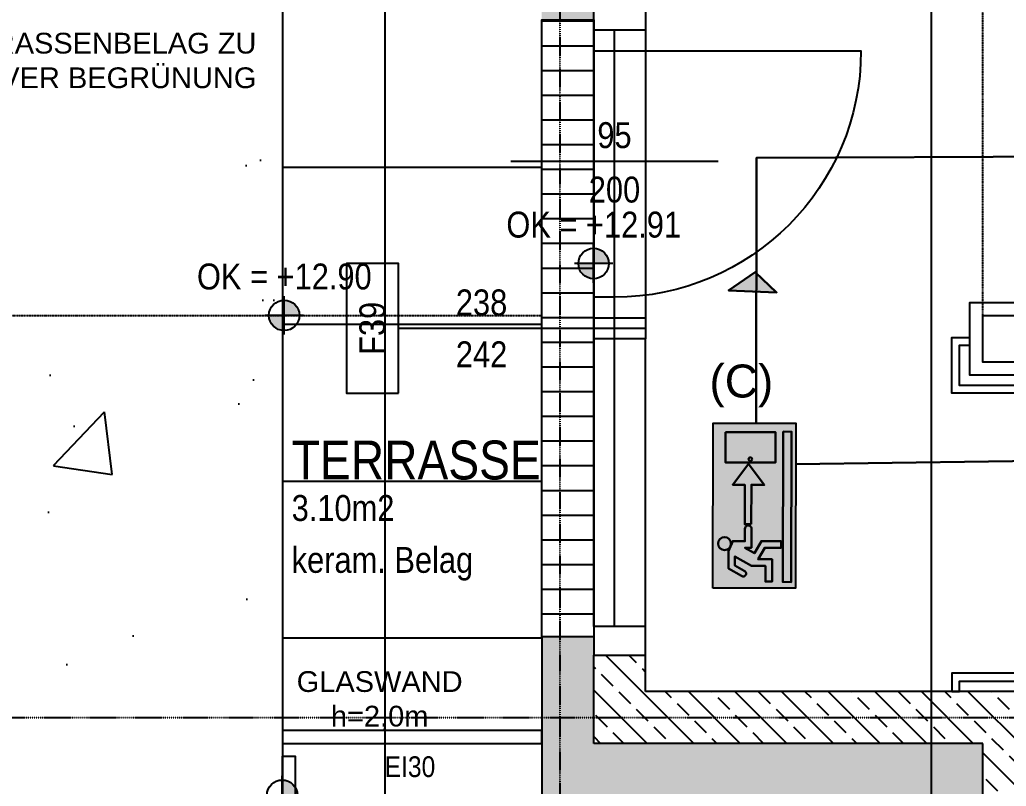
# Model space of a CAD drawing. Header units: millimetres. Extents: x -89828 to -25315, y -35442 to 69272.
# Drawn here: x -45807 to -42005, y 3564 to 6519 of the extents above; entities that cross this region are included whole.
import ezdxf
from ezdxf.enums import TextEntityAlignment as Align

# ---------------------------------------------------------------- set-up
doc = ezdxf.new("R2010")
doc.units = ezdxf.units.MM
for name, pattern in [('HIDDEN2', [0.1875, 0.125, -0.0625]), ('STRICHLINIE', [0.75, 0.5, -0.25]), ('STRICHPUNKT', [1, 0.5, -0.25, 0, -0.25])]:
    doc.linetypes.add(name, pattern=pattern)
for name, color, linetype in [('01-BFL-G00-L04-M0', 10, 'Continuous'), ('01-HID-G00-L04-ENTWÄSSERUNG', 8, 'HIDDEN2'), ('01-SYM-G00-L04-M0', 8, 'Continuous'), ('01-TXT---------M0', 1, 'Continuous'), ('01-TXT---------PP', 1, 'Continuous'), ('01-TXT-G00-L04-M0', 1, 'Continuous'), ('02-ANS-G00-L04-M0', 8, 'Continuous'), ('02-ANS-G00-L04-Rigol', 8, 'Continuous'), ('02-AXO-G00-L04-M0', 8, 'STRICHPUNKT'), ('02-DIM-G00-L04-ACHSEN', 8, 'Continuous'), ('02-FIL-G00-L04-GRÜN', 72, 'Continuous'), ('02-FIL-G00-L04-LILA', 223, 'Continuous'), ('02-FIL-G00-L04-PLATTENBELAG', 253, 'Continuous'), ('02-FIL-G00-L04-STB', 8, 'Continuous'), ('02-HID-G00-L04-M0', 8, 'HIDDEN2'), ('02-TWA-G00-L04-M0', 4, 'Continuous'), ('02-WDA-G00-L04-M0', 8, 'Continuous'), ('02-ZWA-G00-L04-M0', 2, 'Continuous'), ('04-STO-G00-L04-M0', 1, 'Continuous'), ('04-SYM-G00-L04-EP', 8, 'Continuous'), ('04-TXT---------EP', 8, 'Continuous'), ('04-TXT-G00-L04-M0', 8, 'Continuous'), ('04-TXT-G00-L04-POS', 8, 'Continuous'), ('05-SYM---------M0', 8, 'Continuous'), ('05-TXT---------PP', 8, 'Continuous'), ('05-TXT--------M0', 8, 'Continuous'), ('05-TXT-G00-L04-M0', 8, 'Continuous'), ('06-SYM-G00-L04-M0', 8, 'Continuous')]:
    doc.layers.add(name, color=color, linetype=linetype)
doc.styles.add('ARIAL', font='arial.ttf', dxfattribs={"width": 0.85})
doc.styles.get("Standard").update_dxf_attribs({"font": 'arial.ttf'})
doc.dimstyles.new('pp chromy&schneider', dxfattribs={"dimscale": 0.005, "dimtxt": 25, "dimasz": 10, "dimexe": 0, "dimexo": 0, "dimgap": 5, "dimtad": 1, "dimdec": 1, "dimlfac": 100, "dimrnd": 0.1, "dimzin": 9, "dimdsep": 46, "dimtxsty": 'ARIAL', "dimblk": 'c&s kote', "dimcen": 0, "dimse1": 1, "dimse2": 1, "dimclrd": 8, "dimclrt": 8, "dimadec": 0, "dimazin": 0, "dimtfac": 0.75, "dimtdec": 1, "dimtix": 1, "dimtmove": 2, "dimatfit": 0, "dimldrblk": 'NONE', "dimfxl": 1, "dimtolj": 1, "dimlwd": -1, "dimarcsym": 0})

# ---------------------------------------------------------------- blocks, each defined once
blk = doc.blocks.new('05-TXT')
at = {"layer": '05-TXT--------M0'}
blk.add_line((-0.4, 0), (0.4, 0), dxfattribs=at)
at = {"layer": '05-TXT--------M0', "color": 8, "style": 'ARIAL', "width": 0.85}
blk.add_attdef('BREITE', text='', height=0.1, dxfattribs=at).set_placement((0, 0.05), align=Align.CENTER)
blk.add_attdef('HÖHE', text='', height=0.1, rotation=360, dxfattribs=at).set_placement((0, -0.06), align=Align.TOP_CENTER)
blk = doc.blocks.new('04-TXT')
blk.add_line((0, 0), (0.9529, 0))
at = {"layer": '04-TXT---------EP', "color": 8, "style": 'ARIAL', "width": 0.85}
blk.add_attdef('WIDTH', text='', height=0.1, dxfattribs=at).set_placement((0.6322, 0.05), align=Align.CENTER)
blk.add_attdef('HEIGHT', text='', height=0.1, dxfattribs=at).set_placement((0.6322, -0.05), align=Align.TOP_CENTER)
blk = doc.blocks.new('01-HK1')
for p, q in [((-0.0005, -0.0742), (-0.0005, 0.0742)), ((0.0737, 0), (-0.0747, 0))]:
    blk.add_line(p, q)
blk.add_circle((-0.0005, 0), 0.0586)
for points in [[(-0.0005, 0.0586), (0.0409, 0.0414), (-0.0005, 0)], [(-0.0005, 0), (0.0581, 0), (0.0409, 0.0414)], [(-0.0591, 0), (-0.0419, -0.0414), (-0.0005, 0)], [(-0.0419, -0.0414), (-0.0005, -0.0586), (-0.0005, 0)]]:
    blk.add_solid(points)
at = {"layer": '01-TXT---------M0', "color": 8, "style": 'ARIAL', "width": 0.85}
blk.add_attdef('HEIGHT', text='', height=0.1, dxfattribs=at).set_placement((0, 0.2), align=Align.TOP_CENTER)
blk = doc.blocks.new('c&s kote')
at = {"color": 8}
for p, q in [((0, -2), (0, 2)), ((0, 2), (0, -2)), ((-2, 0), (2, 0)), ((2, 0), (-2, 0))]:
    blk.add_line(p, q, dxfattribs=at)
blk.add_circle((0, 0), 0.5, dxfattribs=at)
blk = doc.blocks.new('*D357')
at = {"layer": '02-DIM-G00-L04-ACHSEN', "color": 8, "transparency": 16777216}
blk.add_arc((-28844.5, 20569.4), 378.3, 0.0076, 89.9924, dxfattribs=at)
at = {"layer": 'Defpoints', "color": 0, "transparency": 16777216}
for p in [(-28844.5, 23033.1), (-28517, 20758.5), (-60133.8, 20569.4), (-26444.5, 20569.4), (-28844.5, -11894.3)]:
    blk.add_point(p, dxfattribs=at)
at = {"layer": '02-DIM-G00-L04-ACHSEN', "color": 8, "transparency": 16777216, "xscale": 0.05, "yscale": 0.05, "zscale": 0.05}
for p, rotation in [((-28844.5, 20947.7), 179.9962131424511), ((-28466.3, 20569.4), 270.0037868588788)]:
    blk.add_blockref('c&s kote', p, dxfattribs=dict(at, rotation=rotation))
at = {"layer": '02-DIM-G00-L04-ACHSEN', "color": 8, "transparency": 16777216, "insert": (-28577, 20836.9), "char_height": 0.125, "attachment_point": 5, "rotation": 315, "style": 'ARIAL'}
blk.add_mtext('\\A1;90.00°', dxfattribs=at)
blk = doc.blocks.new('_None')
blk = doc.blocks.new('*D394')
at = {"layer": '02-DIM-G00-L04-ACHSEN', "color": 8, "transparency": 16777216}
blk.add_arc((-57014.5, -8823.9), 946.5, 179.3155, 269.997, dxfattribs=at)
at = {"layer": 'Defpoints', "color": 0, "transparency": 16777216}
for p in [(-57014.5, 23033.1), (-60057.2, -8787.4), (-26444.5, -9190.8), (-57838, -9290.6), (-57014.5, -11894.3)]:
    blk.add_point(p, dxfattribs=at)
at = {"layer": '02-DIM-G00-L04-ACHSEN', "color": 8, "transparency": 16777216, "xscale": 0.05, "yscale": 0.05, "zscale": 0.05}
for p, rotation in [((-57961, -8812.6), 89.31399696882043), ((-57014.5, -9770.4), 359.9984866771429)]:
    blk.add_blockref('c&s kote', p, dxfattribs=dict(at, rotation=rotation))
at = {"layer": '02-DIM-G00-L04-ACHSEN', "color": 8, "transparency": 16777216, "insert": (-57687.8, -9489.1), "char_height": 0.125, "attachment_point": 5, "rotation": 314.6562, "style": 'ARIAL'}
blk.add_mtext('\\A1;90.69°', dxfattribs=at)
blk = doc.blocks.new('*D395')
at = {"layer": '02-DIM-G00-L04-ACHSEN', "color": 8, "transparency": 16777216}
blk.add_arc((-28844.5, -9162), 916.3, 270.0031, 359.3094, dxfattribs=at)
at = {"layer": 'Defpoints', "color": 0, "transparency": 16777216}
for p in [(-28844.5, 23033.1), (-60057.2, -8787.4), (-26444.5, -9190.8), (-28389.6, -9957.3), (-28844.5, -11894.3)]:
    blk.add_point(p, dxfattribs=at)
at = {"layer": '02-DIM-G00-L04-ACHSEN', "color": 8, "transparency": 16777216, "xscale": 0.05, "yscale": 0.05, "zscale": 0.05}
for p, rotation in [((-27928.3, -9173), 89.31092035926187), ((-28844.5, -10078.2), 180.001563286988)]:
    blk.add_blockref('c&s kote', p, dxfattribs=dict(at, rotation=rotation))
at = {"layer": '02-DIM-G00-L04-ACHSEN', "color": 8, "transparency": 16777216, "insert": (-28200.6, -9813.7), "char_height": 0.125, "attachment_point": 5, "rotation": 44.6562, "style": 'ARIAL'}
blk.add_mtext('\\A1;89.31°', dxfattribs=at)
blk = doc.blocks.new('türachse&qualität')
at = {"layer": '05-SYM---------M0'}
blk.add_line((-0.4, 0), (-0.4, 0), dxfattribs=at)
at = {"layer": '05-TXT---------PP'}
blk.add_lwpolyline([(-0.5, -0.25), (-0.5, 0.25), (-0.7, 0.25), (-0.7, -0.25)], close=True, dxfattribs=at)
at = {"layer": '05-TXT---------PP', "color": 8, "style": 'ARIAL', "text_generation_flag": 6, "width": 0.85}
blk.add_attdef('POS.NR.', text='', height=0.1, rotation=270, dxfattribs=at).set_placement((-0.6529, -0.0112), align=Align.TOP_CENTER)
blk = doc.blocks.new('01-SQM')
at = {"layer": '01-TXT---------M0', "color": 1, "style": 'ARIAL', "width": 0.85}
blk.add_attdef('ROOM', (0, 0), '', height=0.15, dxfattribs=at)
blk.add_attdef('AREA', text='', height=0.1, dxfattribs=at).set_placement((0, -0.06), align=Align.TOP_LEFT)
at = {"layer": '01-TXT---------PP', "color": 1, "style": 'ARIAL', "width": 0.85}
blk.add_attdef('NR', text='', height=0.15, dxfattribs=at).set_placement((-0.1173, 0), align=Align.RIGHT)
blk.add_attdef('FLOOR', text='', height=0.1, dxfattribs=at).set_placement((0, -0.26), align=Align.TOP_LEFT)
blk = doc.blocks.new('9809550')
at = {"color": 18, "lineweight": 30, "true_color": 0x000000}
for points in [[(423921.7, 99168.8), (423956.8, 99168.8), (423956.8, 99202.9), (423984.5, 99214.5), (424033.7, 99214.5), (424053.8, 99178.3)], [(424040.2, 99170.9), (424025.2, 99196.7), (423999.7, 99196.8), (424026.2, 99150.3), (424026.2, 99110.9), (424070.2, 99110.9), (424070.2, 99092.3), (424007.5, 99092.3), (424007.5, 99131.7), (423975, 99113.1), (423975, 99067), (423956.5, 99067), (423956.5, 99122.4), (423990.5, 99141.9), (423975.1, 99168.8), (423975.1, 99150.2), (423921.7, 99150.3)]]:
    blk.add_lwpolyline(points, dxfattribs=at)
blk.add_circle((423963.6, 99225.9), 18.1, dxfattribs=at)
for centre, radius, start, end in [((423921.7, 99159.5), 9.27, 89.9849, 270.0151), ((424047.8, 99173.1), 7.96, 195.7299, 41.4005)]:
    blk.add_arc(centre, radius, start, end, dxfattribs=at)
blk = doc.blocks.new('595995')
blk.add_hatch(color=256).paths.add_polyline_path([(423732.4, 99468.9), (423791.5, 99424.8), (423791.5, 99458.8), (423902.8, 99458.8), (423902.6, 99477.2), (423791.8, 99477.2), (423791.8, 99513.6)])
at = {"color": 18, "lineweight": 30, "true_color": 0x000000}
blk.add_lwpolyline([(423902.6, 99477.2), (423791.8, 99477.2), (423791.8, 99513.6), (423732.4, 99468.9), (423791.5, 99424.8), (423791.5, 99458.8), (423902.8, 99458.8), (423902.6, 99477.2)], dxfattribs=at)
blk = doc.blocks.new('RIVO-RZ-ARR_right')
h = blk.add_hatch(color=100)
h.paths.add_polyline_path([(423617.7, 99567.6), (423617.7, 99335.8), (424081.3, 99335.8), (424081.3, 99567.6)])
h.paths.add_polyline_path([(424057.5, 99371.2), (424057.5, 99347.4), (423635.1, 99347.4), (423635.1, 99371.2)], flags=16)
h.paths.add_polyline_path([(423970.6, 99533.1), (424055.7, 99533.1), (424055.7, 99392.7), (423970.6, 99392.7)], flags=16)
h = blk.add_hatch(color=256)
h.paths.add_polyline_path([(423706.5, 99506.1), (423680.1, 99459.6), (423680.1, 99420.2), (423636.1, 99420.2), (423636.1, 99401.6), (423698.8, 99401.6), (423698.8, 99441), (423731.3, 99422.4), (423731.3, 99376.3), (423749.8, 99376.3), (423749.8, 99431.8), (423715.7, 99451.2), (423731.2, 99478.1), (423731.2, 99459.5), (423784.6, 99459.6, 0.998804), (423784.5, 99478.1), (423749.5, 99478.1), (423749.5, 99512.3), (423721.8, 99523.9), (423672.6, 99523.9), (423652.5, 99487.7, 1.25347), (423666.1, 99480.2), (423681.1, 99506)])
h.paths.add_polyline_path([(423760.8, 99535.2, 1), (423724.6, 99535.2, 1)])
h = blk.add_hatch(color=256)
h.paths.add_polyline_path([(424055.7, 99533.1), (423970.6, 99533.1), (423970.6, 99392.7), (424055.7, 99392.7)])
h.paths.add_polyline_path([(423985.2, 99463.1, -1), (423975.2, 99463.1, -1)], flags=16)
blk.add_hatch(color=256).paths.add_polyline_path([(424057.5, 99347.4), (424057.5, 99371.2), (423635.1, 99371.2), (423635.1, 99347.4)])
blk.add_lwpolyline([(423617.7, 99567.6), (424081.3, 99567.6), (424081.3, 99335.8), (423617.7, 99335.8)], close=True)
at = {"color": 18, "lineweight": 30, "true_color": 0x000000}
for points in [[(424055.7, 99533.1), (423970.6, 99533.1), (423970.6, 99392.7), (424055.7, 99392.7)], [(424057.5, 99371.2), (423635.1, 99371.2), (423635.1, 99347.4), (424057.5, 99347.4)]]:
    blk.add_lwpolyline(points, close=True, dxfattribs=at)
blk.add_circle((423980.2, 99463.1), 5, dxfattribs=at)
at = {"xscale": -1, "rotation": 359.9999999997448}
blk.add_blockref('9809550', (847706.3, 309.3), dxfattribs=at)
at = {"rotation": 180.0000000000325}
blk.add_blockref('595995', (847699.7, 198937.4), dxfattribs=at)
blk = doc.blocks.new('4444444')
at = {"lineweight": 30}
h = blk.add_hatch(color=100, dxfattribs=at)
h.dxf.hatch_style = 1
h.paths.add_polyline_path([(431810.8, 98429.5), (431736, 98429.5), (431806.7, 98326.5)])
h.paths.add_polyline_path([(431814, 98511.5), (431736, 98429.5), (431810.8, 98429.5)])
at = {"color": 102, "lineweight": 30, "true_color": 0x21de37}
blk.add_lwpolyline([(431736, 98429.5), (431806.7, 98326.5), (431736, 98429.5), (431814, 98511.5), (431806.7, 98326.5)], dxfattribs=at)

msp = doc.modelspace()

# ---------------------------------------------------------------- hatches: boundary and pattern name
at = {"layer": '02-ANS-G00-L04-Rigol', "true_color": 0x636466}
h = msp.add_hatch(dxfattribs=at)
h.set_pattern_fill('ANSI31', color=251, scale=30, angle=422.3389919, style=0)
h.set_pattern_definition([(180, (26297.01, 34137.04), (-2e-08, -95.25), [])])
h.paths.add_polyline_path([(-43594.5294, 4139.4223), (-43794.5294, 4139.4223), (-43794.5294, 6519.4223), (-43594.5294, 6519.4223)])
at = {"layer": '02-FIL-G00-L04-GRÜN', "true_color": 0x636466}
h = msp.add_hatch(dxfattribs=at)
h.set_pattern_fill('AR-CONC,_O', color=251, scale=10, angle=107.338992)
h.set_pattern_definition([(50.2925, (-114957.2, -39290.6), (1822.637, -150.09), [190.5, -2095.5]), (355.2925, (-114957.2, -39290.6), (-362.176, 1908.743), [152.4, -1676.4]), (100.7435, (-114805.3, -39303), (1460.468, 1758.644), [161.9, -1780.9]), (46.4767, (-114959.8, -38782.6), (2712.9, -406.58), [285.75, -3143.25]), (96.928, (-114733.7, -38816.5), (2361.38, 2486.34), [242.85, -2671.35]), (351.4765, (-114959.8, -38782.6), (2361.39, 2486.34), [228.6, -2514.6]), (21.2925, (-114705.1, -38908.3), (1521.35, -1014.903), [190.5, -2095.5]), (326.2925, (-114705.1, -38908.3), (608.61, 1845.01), [152.4, -1676.4]), (71.7439, (-114578.3, -38992.9), (2129.956, 830.11), [161.9, -1780.9]), (37.79245, (-114957.16, -39290.6), (26.57, 845.697), [0, -1656.08, 0, -1701.8, 0, -1682.75]), (7.7925, (-114957.2, -39290.6), (663.0745, 1005.203), [0, -970.28, 0, -1617.98, 0, -641.35]), (327.79245, (-115523.6, -39293.5), (1356.1807, -50.366), [0, -635, 0, -1981.2, 0, -2628.9]), (317.7925, (-115777.6, -39294.8), (1479.975, 261.822), [0, -825.5, 0, -1315.72, 0, -1866.9])])
h.paths.add_polyline_path([(-47134.5273, 12359.4243), (-50634.5314, 12359.4243), (-50634.5314, 10859.4243), (-56354.5314, 10859.4243), (-56354.5314, -100.5798), (-52969.5314, -100.5798), (-52969.5314, -1600.5798), (-49664.5273, -1600.5798), (-49664.5273, -100.5798), (-44794.5294, -100.5798), (-44794.5294, 3679.4223), (-44794.5294, 10859.4243), (-47134.5273, 10859.4243)])
h.paths.add_polyline_path([(-52084.5294, 6169.4223), (-52084.5294, 5504.4223), (-53154.5294, 5504.4223), (-53154.5294, 6169.4223)], flags=16)
h.paths.add_polyline_path([(-52314.5308, 5786.3608, -1), (-52534.528, 5787.4837, -1)], flags=0)
h.paths.add_polyline_path([(-52344.5304, 5786.5139, -1), (-52504.5284, 5787.3306, -1)], flags=0)
h.paths.add_polyline_path([(-52774.53, 5786.667, -1), (-52874.5287, 5787.1775, -1)], flags=0)
at = {"layer": '02-FIL-G00-L04-LILA', "true_color": 0x636466}
h = msp.add_hatch(dxfattribs=at)
h.set_pattern_fill('HONEY', color=251, scale=10, angle=197.0465413, style=0)
h.set_pattern_definition([(90, (-114957.16, -39290.578), (-27.4963, 47.625), [31.75, -63.5]), (210, (-114957.16, -39290.578), (-27.49631, -47.624994), [31.75, -63.5]), (150, (-114957.16, -39290.578), (-54.99261, 6e-06), [-63.5, 31.75])])
h.paths.add_polyline_path([(-42094.5294, 9029.4223), (-42094.5294, 9059.4223), (-42094.5294, 9959.4223), (-42094.5294, 9959.4223), (-42094.5294, 10029.4223), (-42105.0338, 10029.4223), (-42294.5294, 10029.4223), (-42294.5294, 7129.4223), (-42294.5294, 6929.4223), (-42124.5294, 6929.4223), (-42094.5294, 6929.4223)])
h.paths.add_polyline_path([(-42294.5294, 7129.4223), (-43794.5294, 7129.4223), (-43794.5294, 6519.4223), (-43594.5294, 6519.4223), (-43594.5294, 6589.4223), (-43594.5294, 6929.4223), (-42294.5294, 6929.4223)])
h = msp.add_hatch(dxfattribs=at)
h.set_pattern_fill('HONEY', color=251, scale=10, angle=197.0465413, style=0)
h.set_pattern_definition([(180, (42.84, 5709.422), (-47.625, -27.4963), [31.75, -63.5]), (300, (42.84, 5709.422), (47.624994, -27.49631), [31.75, -63.5]), (240, (42.84, 5709.422), (-6e-06, -54.99261), [-63.5, 31.75])])
h.paths.add_polyline_path([(-43594.5294, 3729.4223), (-43594.5294, 4069.4223), (-43594.5294, 4139.4223), (-43794.5294, 4139.4223), (-43794.5294, 3529.4223), (-42294.5294, 3529.4223), (-42294.5294, 1389.4223), (-42094.5294, 1389.4223), (-42094.5294, 1459.4223), (-42094.5294, 3729.4223)])
at = {"layer": '02-FIL-G00-L04-STB', "true_color": 0x636466}
h = msp.add_hatch(dxfattribs=at)
h.set_pattern_fill('ANSI33', color=251, scale=20, angle=197.0465413, style=0)
h.set_pattern_definition([(135, (-114957.16, -39290.58), (-89.80256, -89.80256), []), (135, (-114957.16, -39200.78), (-89.80256, -89.80256), [63.5, -31.75])])
h.paths.add_polyline_path([(-36394.5294, 3929.4223), (-43394.5294, 3929.4223), (-43394.5294, 4069.4223), (-43594.5294, 4069.4223), (-43594.5294, 3729.4223), (-42094.5294, 3729.4223), (-42094.5294, 1459.4223), (-41894.5294, 1459.4223), (-41894.5294, 3729.4223), (-36594.5294, 3729.4223), (-36594.5294, 1559.4223), (-36394.5294, 1559.4223), (-36394.5294, 2659.4223), (-36324.5294, 2659.4223), (-36324.5294, 2739.4223), (-36324.5294, 2859.4223), (-36394.5294, 2859.4223)])

# ---------------------------------------------------------------- linework, layer by layer
at = {"color": 3, "lineweight": 30}
msp.add_lwpolyline([(-42968.8809, 4966.6666), (-42966.5452, 5987.4261), (-41750.1872, 5991.5041)], dxfattribs=at)
at = {"color": 4, "lineweight": 30}
msp.add_lwpolyline([(-42816.0531, 4805.6754), (-39474.2962, 4851.7323)], dxfattribs=at)
at = {"layer": '01-BFL-G00-L04-M0', "color": 251, "linetype": 'STRICHLINIE', "ltscale": 0.5, "true_color": 0x636466}
msp.add_lwpolyline([(-42294.5294, 11379.4223), (-42294.5294, -620.5777)], dxfattribs=at)
at = {"layer": '01-HID-G00-L04-ENTWÄSSERUNG', "color": 251, "true_color": 0x636466}
msp.add_lwpolyline([(-56974.5294, 5379.4223), (-43794.5294, 5379.4223)], dxfattribs=at)
at = {"layer": '02-ANS-G00-L04-M0', "color": 251, "true_color": 0x636466}
for points in [[(-44794.5294, 10957.58), (-44794.5294, -198.7355)], [(-44794.5294, -198.7355), (-44794.5294, 3679.4223), (-44744.5294, 3679.4223), (-44744.5294, 3679.4223), (-44744.5294, 3679.4223), (-44744.5294, -198.7355)]]:
    msp.add_lwpolyline(points, dxfattribs=at)
at = {"layer": '02-ANS-G00-L04-Rigol', "color": 251, "true_color": 0x636466}
msp.add_lwpolyline([(-43594.5294, 4139.4223), (-43794.5294, 4139.4223), (-43794.5294, 6519.4223), (-43594.5294, 6519.4223)], close=True, dxfattribs=at)
at = {"layer": '02-AXO-G00-L04-M0', "color": 251, "true_color": 0x636466}
for points in [[(-43724.5294, 23033.1204), (-43724.5294, -11894.3214)], [(-60057.1609, 3829.4223), (-26444.5294, 3829.4223)]]:
    msp.add_lwpolyline(points, dxfattribs=at)
at = {"layer": '02-FIL-G00-L04-PLATTENBELAG', "color": 251, "true_color": 0x636466}
for p, q in [((-43794.5631, 5949.4223), (-44794.5294, 5949.4223)), ((-43794.5631, 5344.4223), (-44794.5294, 5344.4223)), ((-43794.5631, 4739.4223), (-44794.5294, 4739.4223)), ((-43794.5631, 4134.4223), (-44794.5294, 4134.4223))]:
    msp.add_line(p, q, dxfattribs=at)
msp.add_lwpolyline([(-44399.6198, 14929.4223), (-44399.5296, -4170.5777)], dxfattribs=at)
at = {"layer": '02-HID-G00-L04-M0', "color": 251, "true_color": 0x636466}
msp.add_lwpolyline([(-42094.5294, 5379.4223), (-42094.5294, 6729.4223)], dxfattribs=at)
at = {"layer": '02-TWA-G00-L04-M0', "color": 251, "true_color": 0x636466}
for p, q in [((-43594.5294, 3729.4223), (-43594.5294, 4069.4223)), ((-36394.5294, 3929.4223), (-43394.5294, 3929.4223)), ((-42094.5294, 3729.4223), (-43594.5294, 3729.4223))]:
    msp.add_line(p, q, dxfattribs=at)
for points in [[(-43594.5294, 4069.4223), (-43394.5294, 4069.4223)], [(-43394.5294, 3929.4223), (-43394.5294, 4069.4223)], [(-42094.5294, 1459.4223), (-42094.5294, 3729.4223)]]:
    msp.add_lwpolyline(points, dxfattribs=at)
at = {"layer": '02-WDA-G00-L04-M0', "color": 251, "true_color": 0x636466}
for points in [[(-43594.5294, 4139.4223), (-43794.5294, 4139.4223)], [(-43794.5294, 4139.4223), (-43794.5294, 3529.4223)]]:
    msp.add_lwpolyline(points, dxfattribs=at)
at = {"layer": '02-ZWA-G00-L04-M0', "color": 251, "true_color": 0x636466}
msp.add_lwpolyline([(-43794.5294, 3779.4223), (-44794.5294, 3779.4223), (-44794.5294, 3729.4223), (-43794.5294, 3729.4223), (-43794.5294, 3779.4223)], close=True, dxfattribs=at)
at = {"layer": '04-STO-G00-L04-M0', "color": 251, "true_color": 0x636466}
for points in [[(-43594.5294, 6479.4223), (-43594.5294, 6589.4223), (-43394.5294, 6589.4223), (-43394.5294, 6479.4223)], [(-43594.5294, 6479.4223), (-43594.5294, 6399.4223), (-43514.5294, 6399.4223), (-43514.5294, 6479.4223)], [(-43594.5294, 5449.4223), (-43594.5294, 5369.4223), (-43514.5294, 5369.4223), (-43514.5294, 5449.4223)], [(-43594.5294, 5289.4223), (-43594.5294, 5369.4223), (-43394.5294, 5369.4223), (-43394.5294, 5289.4223)], [(-43594.5294, 4179.4223), (-43594.5294, 4069.4223), (-43394.5294, 4069.4223), (-43394.5294, 4179.4223)]]:
    msp.add_lwpolyline(points, close=True, dxfattribs=at)
at = {"layer": '04-SYM-G00-L04-EP', "color": 251, "true_color": 0x636466}
for points in [[(-43594.5294, 4179.4223), (-43594.5294, 6479.4223)], [(-43514.5294, 4179.4223), (-43514.5294, 6479.4223)], [(-43394.5294, 6479.4223), (-43394.5294, 5369.4223)], [(-43394.5294, 4179.4223), (-43394.5294, 5289.4223)]]:
    msp.add_lwpolyline(points, dxfattribs=at)
msp.add_lwpolyline([(-43514.5294, 6399.4223), (-42564.5294, 6399.4223, -0.414213562), (-43514.5294, 5449.4223, -1)], format="xyb", dxfattribs=at)
at = {"layer": '06-SYM-G00-L04-M0', "color": 251, "true_color": 0x636466}
for points in [[(-41024.5294, 5149.4223), (-42144.5294, 5149.4223), (-42144.5294, 5429.4223), (-37104.5294, 5429.4223), (-37104.5294, 5149.4223), (-40744.5294, 5149.4223)], [(-41071.1961, 5199.4223), (-42094.5294, 5199.4223), (-42094.5294, 5379.4223), (-37154.5294, 5379.4223), (-37154.5294, 5199.4223), (-40791.1961, 5199.4223)], [(-40959.1961, 5079.4223), (-42214.5294, 5079.4223), (-42214.5294, 5294.4223), (-42144.5294, 5294.4223)], [(-40987.1961, 5109.4223), (-42184.5294, 5109.4223), (-42184.5294, 5264.4223), (-42144.5294, 5264.4223)], [(-39969.8627, 3999.4223), (-42214.5294, 3999.4223), (-42214.5294, 3929.4223), (-42184.5294, 3929.4223), (-42184.5294, 3969.4223), (-39941.8627, 3969.4223)]]:
    msp.add_lwpolyline(points, dxfattribs=at)

# ---------------------------------------------------------------- block references
at = {"color": 102, "lineweight": 30, "true_color": 0x21de37, "rotation": 269.8688980572012}
msp.add_blockref('4444444', (-140413.0689, 437506.575), dxfattribs=at)
at = {"xscale": 1.372350253694371, "yscale": 1.372350253694371, "zscale": 1.372350253694371, "rotation": 89.86889805710047}
msp.add_blockref('RIVO-RZ-ARR_right', (92175.7594, -577334.7761), dxfattribs=at)
at = {"layer": '01-SYM-G00-L04-M0', "color": 251, "true_color": 0x636466, "xscale": 999.9999999999995, "yscale": 999.9999999999995, "zscale": 999.9999999999995, "rotation": 1.50062501e-08}
for p, values in [((-43594.5294, 5579.421), {'HEIGHT': 'OK = +12.91'}), ((-44786.9683, 5379.421), {'HEIGHT': 'OK = +12.90'})]:
    msp.add_blockref('01-HK1', p, dxfattribs=at).add_auto_attribs(values)
at = {"layer": '01-SYM-G00-L04-M0', "color": 251, "true_color": 0x636466}
ref = msp.add_blockref('01-HK1', (-44794.5294, 3529.4223), dxfattribs=dict(at, xscale=999.9999999999995, yscale=999.9999999999995, zscale=999.9999999999995, rotation=1.50062501e-08))
ref.add_attrib('HEIGHT', 'OK = +12.86', dxfattribs={"layer": '01-TXT---------M0', "color": 8, "height": 100, "rotation": 0, "style": 'ARIAL', "width": 0.85}).set_placement((-44794.5294, 3409.4223), align=Align.TOP_CENTER)
at = {"layer": '01-TXT-G00-L04-M0', "color": 251, "true_color": 0x636466, "xscale": 999.9999999999995, "yscale": 999.9999999999995, "zscale": 999.9999999999995, "rotation": 359.9999999933284}
msp.add_blockref('01-SQM', (-44758.5709, 4746.8028), dxfattribs=at).add_auto_attribs({'ROOM': 'TERRASSE', 'AREA': '3.10m2', 'FLOOR': 'keram. Belag'})
at = {"layer": '04-TXT-G00-L04-M0', "color": 251, "true_color": 0x636466}
ref = msp.add_blockref('04-TXT', (-43394.6073, 5329.4223), dxfattribs=dict(at, xscale=-999.9999999999995, yscale=999.9999999999995, zscale=999.9999999999995, rotation=4.0019108e-08))
ref.add_attrib('WIDTH', '238', dxfattribs={"layer": '04-TXT---------EP', "color": 8, "extrusion": (0, 0, -1), "height": 100, "rotation": 360, "style": 'ARIAL', "text_generation_flag": 2, "width": 0.85}).set_placement((44026.7707, 5379.4223), align=Align.CENTER)
ref.add_attrib('HEIGHT', '242', dxfattribs={"layer": '04-TXT---------EP', "color": 8, "extrusion": (0, 0, -1), "height": 100, "rotation": 360, "style": 'ARIAL', "text_generation_flag": 2, "width": 0.85}).set_placement((44026.7707, 5279.4223), align=Align.TOP_CENTER)
at = {"layer": '04-TXT-G00-L04-POS', "color": 251, "true_color": 0x636466}
ref = msp.add_blockref('türachse&qualität', (-43847.5332, 5329.4222), dxfattribs=dict(at, xscale=999.9999999999995, yscale=999.9999999999995, zscale=999.9999999999995, rotation=359.9999963397774))
ref.add_attrib('POS.NR.', 'F39', dxfattribs={"layer": '05-TXT---------PP', "color": 8, "height": 100, "rotation": 269.9999963, "style": 'ARIAL', "text_generation_flag": 6, "width": 0.85}).set_placement((-44447.5332, 5329.4223), align=Align.MIDDLE_CENTER)
at = {"layer": '05-TXT-G00-L04-M0', "color": 251, "true_color": 0x636466, "xscale": 999.9999999999995, "yscale": 999.9999999999995, "zscale": 999.9999999999995, "rotation": 359.9999999824894}
msp.add_blockref('05-TXT', (-43514.5294, 5974.4223), dxfattribs=at).add_auto_attribs({'BREITE': '95', 'HÖHE': '200'})

# ---------------------------------------------------------------- texts
at = {"color": 3, "lineweight": 30, "insert": (-43148.4994, 5190.1223), "char_height": 126.96738, "attachment_point": 1, "rotation": 359.8688981}
msp.add_mtext_dynamic_manual_height_columns('(C)', width=26879.974359, gutter_width=634.8369, heights=[0], dxfattribs=at)
at = {"layer": '01-SYM-G00-L04-M0', "color": 251, "true_color": 0x636466, "insert": (-44894.5294, 6468.9806), "char_height": 80, "width": 2520.8, "attachment_point": 3}
msp.add_mtext('{\\fArial|b0|i0|c0|p34;STUFE (+6cm) TERRASSENBELAG ZU EXTENSIVER BEGRÜNUNG}', dxfattribs=at)
at = {"layer": '01-SYM-G00-L04-M0', "color": 251, "true_color": 0x636466, "insert": (-44419.5294, 3779.4223), "char_height": 80, "width": 2520.8, "attachment_point": 8, "rotation": 0.0000037}
msp.add_mtext('{\\fArial|b0|i0|c0|p34;GLASWAND\\Ph=2,0m}', dxfattribs=at)
at = {"layer": '05-TXT-G00-L04-M0', "color": 251, "true_color": 0x636466, "insert": (-44302.8178, 3679.4223), "char_height": 80, "width": 1200, "attachment_point": 2, "style": 'ARIAL'}
msp.add_mtext('EI30', dxfattribs=at)

# ---------------------------------------------------------------- dimensions: what is measured, and where the dimension line sits
at = {"layer": '02-DIM-G00-L04-ACHSEN', "color": 251, "true_color": 0x636466}
for base, line1, line2, picture, middle in [((-28516.9517, 20758.5481), ((-60133.7932, 20569.421), (-26444.5294, 20569.421)), ((-28844.5294, 23033.1204), (-28844.5294, -11894.3214)), '*D357', (-28577.0005, 20836.9499)), ((-57838.0019, -9290.6073), ((-57014.5294, 23033.1204), (-57014.5294, -11894.3214)), ((-60057.1609, -8787.4067), (-26444.5294, -9190.7583)), '*D394', (-57687.7624, -9489.121)), ((-28389.5714, -9957.2984), ((-28844.5294, 23033.1204), (-28844.5294, -11894.3214)), ((-60057.1609, -8787.4067), (-26444.5294, -9190.7583)), '*D395', (-28200.5893, -9813.6721))]:
    dim = msp.add_angular_dim_2l(base=base, line1=line1, line2=line2, dimstyle='pp chromy&schneider', override={"dimzin": 8, "dimadec": 2}, dxfattribs=at)
    dim.commit()
    dim.dimension.update_dxf_attribs({"geometry": picture, "text_midpoint": middle})

doc.saveas('drawing.dxf')
